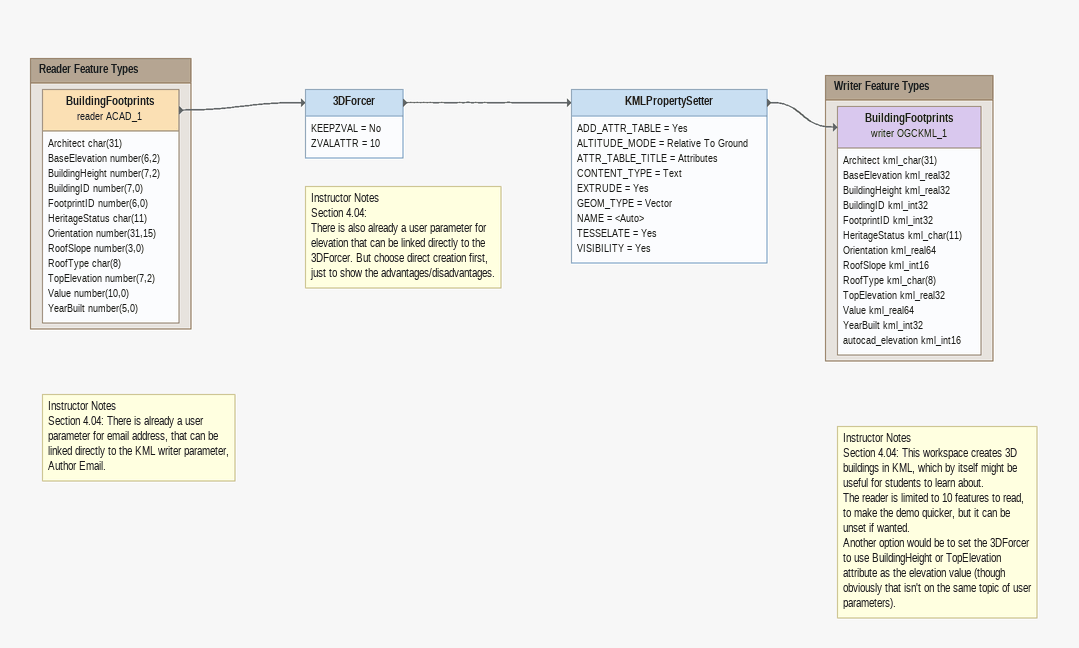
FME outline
Note: Instructor Notes / Section 4.04: There is already a user parameter for email address, that can be linked directly to the KML writer parameter, Author Email.
Note: Instructor Notes / Section 4.04: / There is also already a user parameter for elevation that can be linked directly to the 3DForcer. But choose direct creation first, just to show the advantages/disadvantages.
3DForcer
    KEEPZVAL = No
    ZVALATTR = 10
    -> KMLPropertySetter
Note: Instructor Notes / Section 4.04: This workspace creates 3D buildings in KML, which by itself might be useful for students to learn about. / The reader is limited to 10 features to read, to make the demo quicker, but it can be unset if wanted. / Another option would be to set the 3DForcer to use BuildingHeight or TopElevation attribute as the elevation value (though obviously that isn't on the same topic of user parameters).
KMLPropertySetter
    ADD_ATTR_TABLE = Yes
    ALTITUDE_MODE = Relative To Ground
    ATTR_TABLE_TITLE = Attributes
    CONTENT_TYPE = Text
    EXTRUDE = Yes
    GEOM_TYPE = Vector
    NAME = <Auto>
    TESSELATE = Yes
    VISIBILITY = Yes
    -> BuildingFootprints (writer OGCKML_1)

Bookmark: Reader Feature Types
BuildingFootprints (reader ACAD_1)
    attributes: Architect char(31), BaseElevation number(6,2), BuildingHeight number(7,2), BuildingID number(7,0), FootprintID number(6,0), HeritageStatus char(11), Orientation number(31,15), RoofSlope number(3,0), RoofType char(8), TopElevation number(7,2), Value number(10,0), YearBuilt number(5,0)
    -> 3DForcer

Bookmark: Writer Feature Types
BuildingFootprints (writer OGCKML_1)
    attributes: Architect kml_char(31), BaseElevation kml_real32, BuildingHeight kml_real32, BuildingID kml_int32, FootprintID kml_int32, HeritageStatus kml_char(11), Orientation kml_real64, RoofSlope kml_int16, RoofType kml_char(8), TopElevation kml_real32, Value kml_real64, YearBuilt kml_int32, autocad_elevation kml_int16
